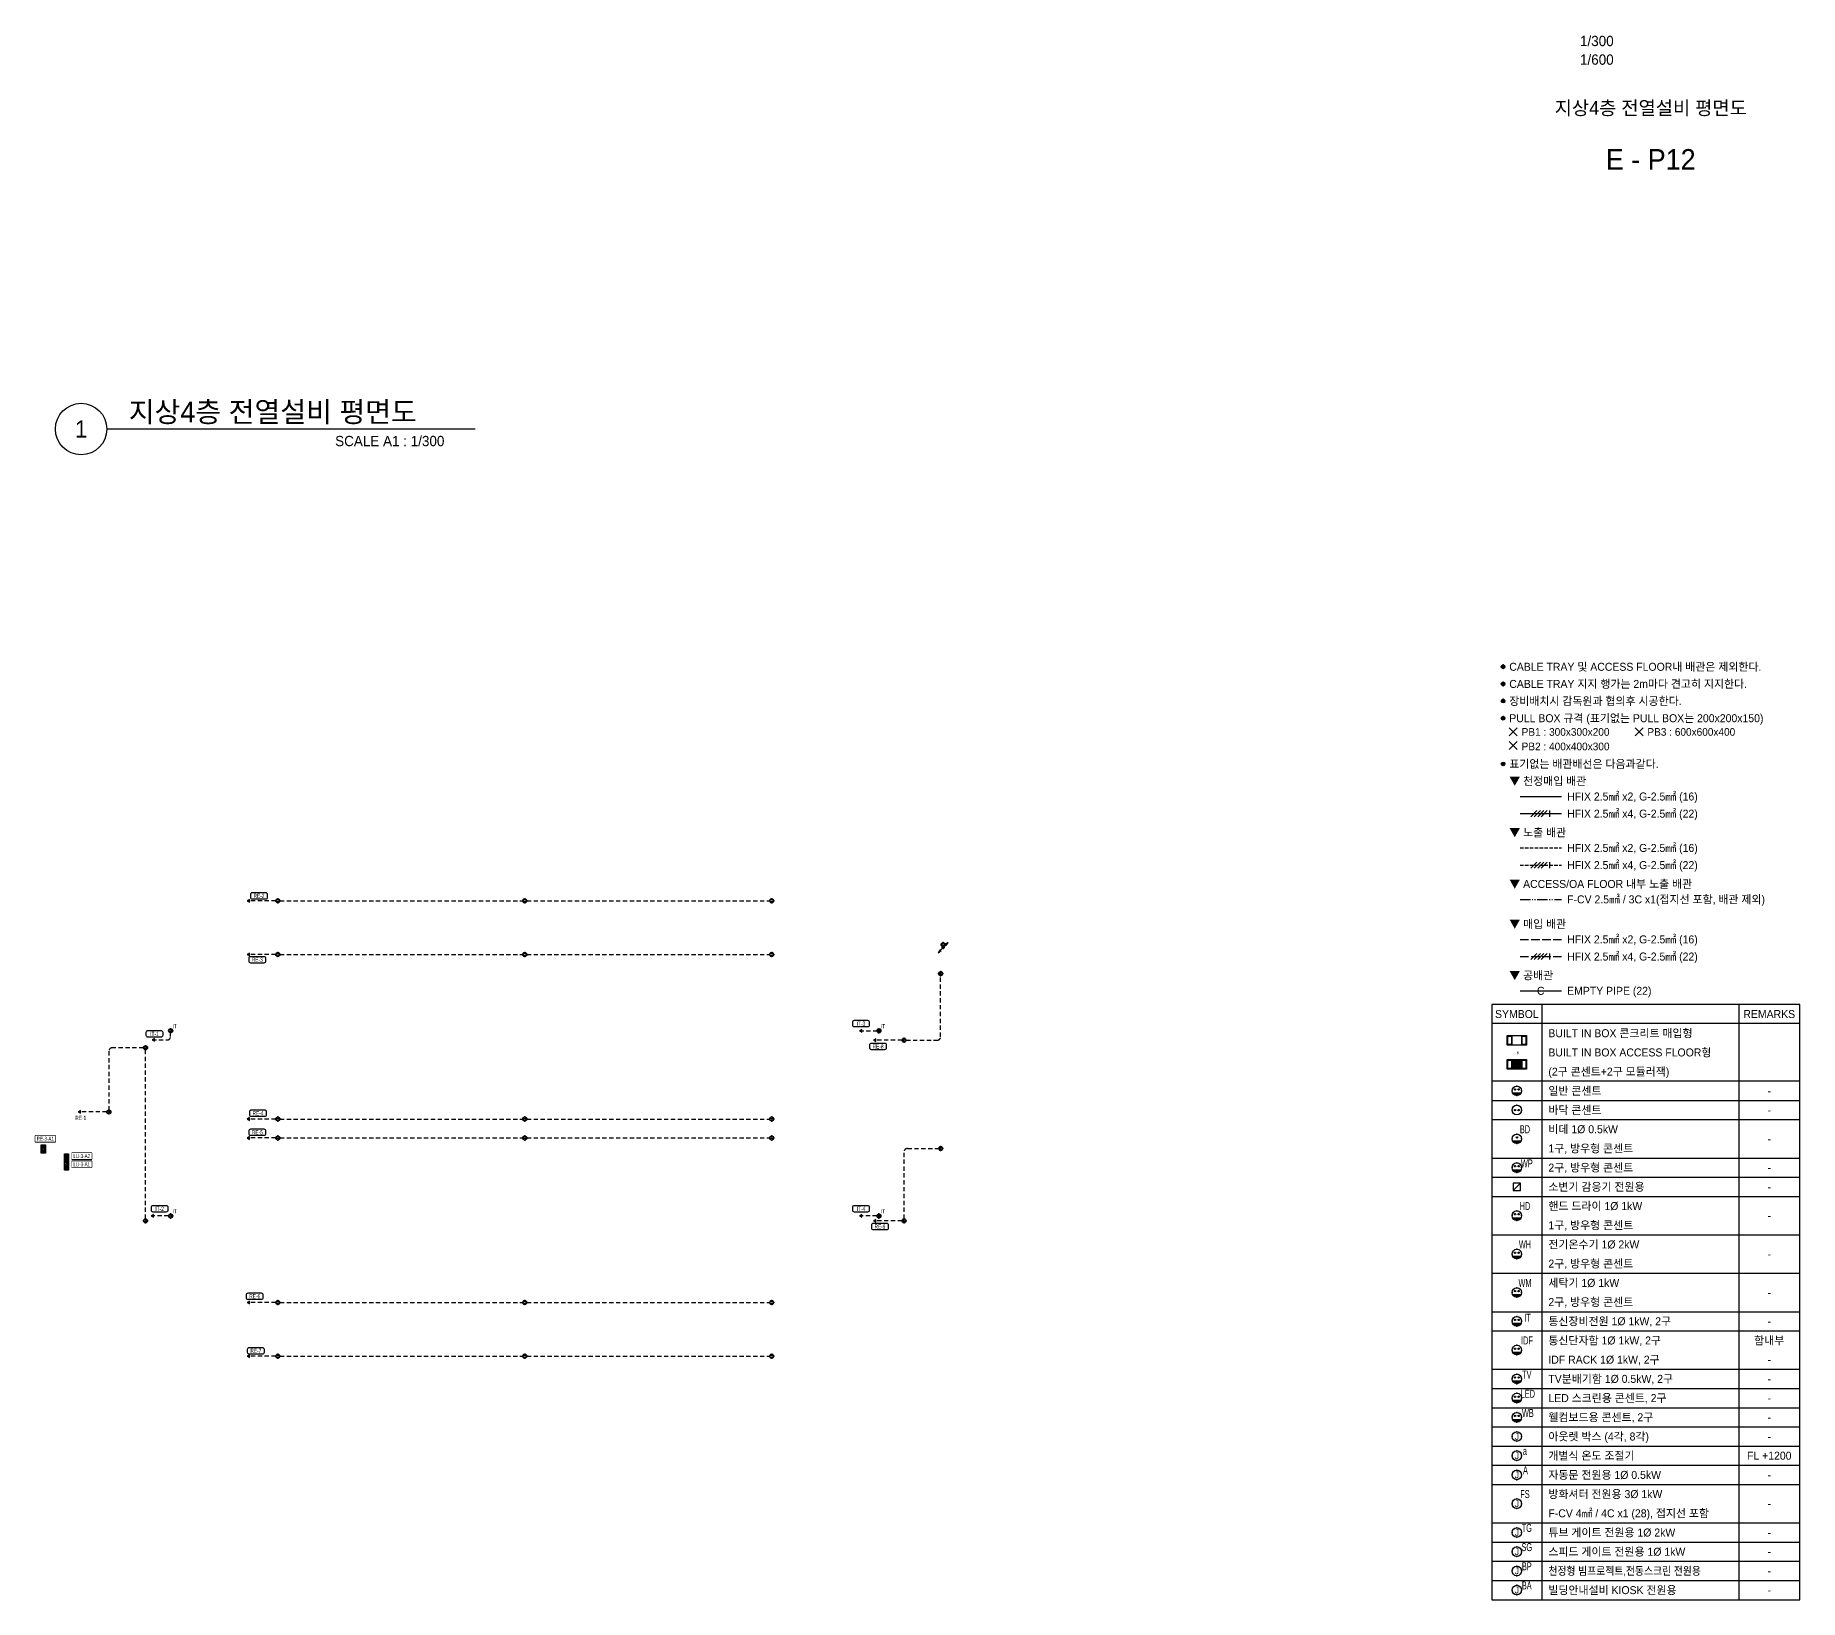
# Model space of a CAD drawing. Header units: millimetres. Extents: x 35956 to 501590, y -530175 to 1059940.
# Drawn here: x 91935 to 246280, y 265080 to 401948 of the extents above; entities that cross this region are included whole.
import ezdxf
from ezdxf.enums import TextEntityAlignment as Align

# ---------------------------------------------------------------- set-up
doc = ezdxf.new("R2010")
doc.units = ezdxf.units.MM
doc.header["$LTSCALE"] = 150
doc.set_wipeout_variables(frame=1)
for name, pattern in [('D1', [3, 1, -1, 1]), ('D2', [6.5, 2.5, -1.5, 2.5]), ('E6', [10, 6, -1, 0.5, -1, 0.5, -1]), ('LH2', [2.85, 2, -0.85]), ('LH4', [6.45, 5, -1.45])]:
    doc.linetypes.add(name, pattern=pattern)
for name, color, linetype in [('------01 Distribution Panel', 3, 'Continuous'), ('------01 Distribution Panel_UPS_Emgency', 232, 'Continuous'), ('------06 Receptacle', 6, 'Continuous'), ('------Number of Strands (가닥수)', 1, 'Continuous'), ('-----20 General Symbol', 3, 'Continuous'), ('-----21 Embeded Wire in Ceiling or Wall', 4, 'Continuous'), ('-----22 Concealed Wire in Floor', 4, 'E6'), ('-----22 Embeded in Floor', 4, 'D2'), ('-----23 Concealed or Exposed Wire', 4, 'D1'), ('-----29 Cable Schedule', 1, 'Continuous'), ('-----30 Text', 2, 'Continuous'), ('-----41 Drawing Title', 2, 'Continuous'), ('-----42 Drawing Number', 2, 'Continuous'), ('-----43 Drawing Scale', 3, 'Continuous'), ('4', 4, 'Continuous')]:
    doc.layers.add(name, color=color, linetype=linetype)
doc.styles.add('ELEC', font='')
doc.styles.get('ELEC').set_extended_font_data('Dotum')

# ---------------------------------------------------------------- blocks, each defined once
blk = doc.blocks.new('B02')
h = blk.add_hatch(color=256)
h.paths.add_polyline_path([(-136, 86, 0.632456), (136, 86)])
h.paths.add_polyline_path([(-75, 193, 1), (-32, 193, 1)])
h.paths.add_polyline_path([(32, 193, 1), (75, 193, 1)])
blk.add_line((-136, 86), (136, 86))
at = {"linetype": 'Continuous'}
blk.add_circle((0, 150), 150, dxfattribs=at)
for centre in [(-54, 193), (54, 193)]:
    blk.add_circle(centre, 21.4)
for p in [(-150, 150), (0, 300), (0, 0), (150, 150)]:
    blk.add_point(p)
blk = doc.blocks.new('O07')
blk.add_lwpolyline([(-173, -100), (0, 0), (-173, 100)], close=True)
blk = doc.blocks.new('A02')
h = blk.add_hatch()
h.set_pattern_fill('ANSI31', color=256, scale=25, style=0)
h.set_pattern_definition([(45, (-2000, -19200), (-56.1266, 56.1266), [])])
h.paths.add_polyline_path([(-300, 300), (-300, 0), (300, 0), (300, 300)])
blk.add_lwpolyline([(300, 0), (-300, 0), (-300, 300), (300, 300)], close=True)
blk = doc.blocks.new('O04')
blk.add_circle((0, 0), 150)
for p in [(-150, 0), (0, 150), (150, 0), (0, -150)]:
    blk.add_point(p)
at = {"style": 'ELEC'}
blk.add_text('J', height=214, dxfattribs=at).set_placement((0, 0), align=Align.MIDDLE)
blk = doc.blocks.new('B08')
at = {"linetype": 'Continuous'}
for points in [[(300, -150), (-300, -150), (-300, 150), (300, 150)], [(-150, 150), (150, 150), (150, -150), (-150, -150)]]:
    blk.add_lwpolyline(points, close=True, dxfattribs=at)
at = {"color": 1, "linetype": 'Continuous'}
for points in [[(-280, 130), (-170, 130), (-170, -130), (-280, -130)], [(170, 130), (280, 130), (280, -130), (170, -130)]]:
    blk.add_lwpolyline(points, close=True, dxfattribs=at)
blk = doc.blocks.new('B11')
h = blk.add_hatch(color=256)
h.dxf.hatch_style = 1
h.paths.add_polyline_path([(150, 150), (-150, 150), (-150, -150), (150, -150)])
at = {"linetype": 'Continuous'}
for points in [[(300, -150), (-300, -150), (-300, 150), (300, 150)], [(-150, 150), (150, 150), (150, -150), (-150, -150)]]:
    blk.add_lwpolyline(points, close=True, dxfattribs=at)
at = {"color": 1, "linetype": 'Continuous'}
for points in [[(-280, 130), (-170, 130), (-170, -130), (-280, -130)], [(170, 130), (280, 130), (280, -130), (170, -130)]]:
    blk.add_lwpolyline(points, close=True, dxfattribs=at)
blk = doc.blocks.new('B01')
h = blk.add_hatch(color=256)
h.paths.add_polyline_path([(21, 193, 1), (-21, 193, 1)])
h.paths.add_polyline_path([(-136, 86, 0.632456), (136, 86)])
blk.add_line((-136, 86), (136, 86))
at = {"linetype": 'Continuous'}
blk.add_circle((0, 150), 150, dxfattribs=at)
blk.add_circle((0, 193), 21.4)
for p in [(-150, 150), (0, 300), (0, 0), (150, 150)]:
    blk.add_point(p)
blk = doc.blocks.new('B17')
blk.add_line((112.5, 0), (-112.5, -225))
blk.add_lwpolyline([(112.5, 0), (-112.5, 0), (-112.5, -225), (112.5, -225)], close=True)
blk = doc.blocks.new('A$Ce357b17b')
at = {"layer": '-----30 Text'}
h = blk.add_hatch(color=256, dxfattribs=at)
edge = h.paths.add_edge_path()
edge.add_arc((-31961, -9700), 160, 0, 360)
h = blk.add_hatch(color=256, dxfattribs=at)
edge = h.paths.add_edge_path()
edge.add_arc((-31961, -11200), 160, 0, 360)
h = blk.add_hatch(color=256, dxfattribs=at)
edge = h.paths.add_edge_path()
edge.add_arc((-31961, -12700), 160, 0, 360)
h = blk.add_hatch(color=256, dxfattribs=at)
edge = h.paths.add_edge_path()
edge.add_arc((-31961, -18200), 160, 0, 360)
at = {"layer": '------Number of Strands (가닥수)'}
for p, q in [((-29536, -22814), (-29008, -22286)), ((-29237, -22814), (-28709, -22286)), ((-28939, -22814), (-28411, -22286)), ((-28640, -22814), (-28112, -22286)), ((-27878, -22814), (-27878, -22286)), ((-29536, -27314), (-29008, -26786)), ((-29237, -27314), (-28709, -26786)), ((-28939, -27314), (-28411, -26786)), ((-28640, -27314), (-28112, -26786)), ((-27878, -27314), (-27878, -26786)), ((-29536, -35314), (-29008, -34786)), ((-29237, -35314), (-28709, -34786)), ((-28939, -35314), (-28411, -34786)), ((-28640, -35314), (-28112, -34786)), ((-27878, -35314), (-27878, -34786))]:
    blk.add_line(p, q, dxfattribs=at)
at = {"layer": '-----21 Embeded Wire in Ceiling or Wall'}
blk.add_line((-30484, -38050), (-26865, -38050), dxfattribs=at)
at = {"layer": '-----22 Concealed Wire in Floor'}
blk.add_line((-30484, -30050), (-26865, -30050), dxfattribs=at)
at = {"layer": '-----30 Text'}
for centre in [(-31961, -9700), (-31961, -11200), (-31961, -12700), (-31961, -18200)]:
    blk.add_circle(centre, 160, dxfattribs=at)
for p in [(-32121, -9700), (-31961, -9540), (-31961, -9860), (-31801, -9700), (-32121, -11200), (-31961, -11040), (-31961, -11360), (-31801, -11200), (-31961, -12540), (-31961, -14040)]:
    blk.add_point(p, dxfattribs=at)
at = {"layer": '4'}
for p, q in [((-30484, -21050), (-26865, -21050)), ((-30484, -22550), (-26865, -22550))]:
    blk.add_line(p, q, dxfattribs=at)
at = {"layer": '4', "linetype": 'LH2'}
for p, q in [((-30484, -25550), (-26865, -25550)), ((-30484, -27050), (-26865, -27050))]:
    blk.add_line(p, q, dxfattribs=at)
at = {"layer": '4', "linetype": 'LH4'}
for p, q in [((-30484, -33550), (-26865, -33550)), ((-30484, -35050), (-26865, -35050))]:
    blk.add_line(p, q, dxfattribs=at)
at = {"layer": '-----23 Concealed or Exposed Wire', "style": 'ELEC'}
blk.add_text('C', height=700, dxfattribs=at).set_placement((-28675, -38050), align=Align.MIDDLE_CENTER)
at = {"layer": '-----30 Text', "style": 'ELEC'}
for s, p in [('CABLE TRAY 및 ACCESS FLOOR내 배관은 제외한다.', (-31425, -9700)), ('CABLE TRAY 지지 행가는 2m마다 견고히 지지한다.', (-31425, -11200)), ('장비배치시 감독원과 협의후 시공한다.', (-31425, -12700)), ('표기없는 배관배선은 다음과같다.', (-31425, -18200)), ('▼ 천정매입 배관', (-31425, -19700)), ('HFIX 2.5㎟ x2, G-2.5㎟ (16)', (-26365, -21050)), ('HFIX 2.5㎟ x4, G-2.5㎟ (22)', (-26365, -22550)), ('▼ 노출 배관', (-31425, -24200)), ('HFIX 2.5㎟ x2, G-2.5㎟ (16)', (-26365, -25550)), ('HFIX 2.5㎟ x4, G-2.5㎟ (22)', (-26365, -27050)), ('▼ ACCESS/OA FLOOR 내부 노출 배관', (-31425, -28700)), ('F-CV 2.5㎟ / 3C x1(접지선 포함, 배관 제외) ', (-26365, -30050)), ('▼ 매입 배관', (-31425, -32200)), ('HFIX 2.5㎟ x2, G-2.5㎟ (16)', (-26365, -33550)), ('HFIX 2.5㎟ x4, G-2.5㎟ (22)', (-26365, -35050)), ('▼ 공배관', (-31425, -36700))]:
    blk.add_text(s, height=700, dxfattribs=at).set_placement(p, align=Align.MIDDLE_LEFT)
for points in [[(-20425, -15050), (-20425, -15750), (-19726, -15750), (-19726, -15050)], [(-31425, -16250), (-31425, -16950), (-30726, -16950), (-30726, -16250)]]:
    blk.add_wipeout(points).dxf.layer = '-----20 General Symbol'
at = {"color": 3}
blk.add_wipeout([(-6020, -91320), (-6020, -39240), (-32961, -39240), (-32961, -91320)], dxfattribs=at).dxf.layer = '-----29 Cable Schedule'
at = {"layer": '------06 Receptacle'}
h = blk.add_hatch(color=256, dxfattribs=at)
edge = h.paths.add_edge_path()
edge.add_arc((-30913, -48480), 60, 0, 360)
h = blk.add_hatch(color=256, dxfattribs=at)
edge = h.paths.add_edge_path()
edge.add_arc((-30613, -48480), 60, 0, 360)
for centre, radius in [((-30763, -48480), 420), ((-30913, -48480), 60), ((-30613, -48480), 60)]:
    blk.add_circle(centre, radius, dxfattribs=at)
for p in [(-31183, -48480), (-30343, -48480)]:
    blk.add_point(p, dxfattribs=at)
at = {"layer": '-----20 General Symbol'}
for p, q in [((-19726, -15750), (-20425, -15050)), ((-19726, -15050), (-20425, -15750))]:
    blk.add_line(p, q, dxfattribs=at)
at = {"layer": '-----29 Cable Schedule'}
for p, q in [((-28565, -39240), (-28565, -40920)), ((-11349, -39240), (-11349, -40920)), ((-28565, -40920), (-28565, -91320)), ((-11349, -40920), (-11349, -91320)), ((-6020, -45960), (-32961, -45960)), ((-32961, -47640), (-6020, -47640)), ((-32961, -49320), (-6020, -49320)), ((-32961, -52680), (-6020, -52680)), ((-32961, -54360), (-6020, -54360)), ((-32961, -56040), (-6020, -56040)), ((-32961, -59400), (-6020, -59400)), ((-32961, -62760), (-6020, -62760)), ((-32961, -66120), (-6020, -66120)), ((-32961, -67800), (-6020, -67800)), ((-32961, -71160), (-6020, -71160)), ((-32961, -72840), (-6020, -72840)), ((-32961, -74520), (-6020, -74520)), ((-32961, -76200), (-6020, -76200)), ((-32961, -77880), (-6020, -77880)), ((-32961, -79560), (-6020, -79560)), ((-32961, -81240), (-6020, -81240)), ((-32961, -84600), (-6020, -84600)), ((-32961, -86280), (-6020, -86280)), ((-32961, -87960), (-6020, -87960)), ((-32961, -89640), (-6020, -89640)), ((-32961, -91320), (-6020, -91320))]:
    blk.add_line(p, q, dxfattribs=at)
at = {"layer": '-----29 Cable Schedule', "color": 3}
blk.add_line((-6020, -40920), (-32961, -40920), dxfattribs=at)
blk.add_lwpolyline([(-6020, -91320), (-6020, -39240), (-32961, -39240), (-32961, -91320)], close=True, dxfattribs=at)
blk.add_point((-30763, -48060))
at = {"layer": '------06 Receptacle', "xscale": 2.8, "yscale": 2.8, "zscale": 2.8}
for name, p in [('B08', (-30763, -42390)), ('B11', (-30763, -44490)), ('B01', (-30763, -51420)), ('B17', (-30763, -54885)), ('B02', (-30763, -69900))]:
    blk.add_blockref(name, p, dxfattribs=at)
at = {"layer": '------06 Receptacle', "color": 0, "xscale": 2.8, "yscale": 2.8, "zscale": 2.8}
for p in [(-30763, -47220), (-30763, -53940), (-30763, -58140), (-30763, -61500), (-30763, -64860), (-30763, -67380), (-30763, -72420), (-30763, -74100), (-30763, -75780)]:
    blk.add_blockref('B02', p, dxfattribs=at)
at = {"layer": '-----20 General Symbol', "xscale": 2.8, "yscale": 2.8, "zscale": 2.8}
for p in [(-30763, -77040), (-30763, -78720), (-30763, -80400), (-30763, -82920), (-30763, -85440), (-30763, -87120), (-30763, -88800), (-30763, -90480)]:
    blk.add_blockref('O04', p, dxfattribs=at)
at = {"layer": '------06 Receptacle', "style": 'ELEC', "width": 0.6}
for s, p in [('BD', (-30053, -50158)), ('WP', (-29891, -53142)), ('HD', (-30053, -56878)), ('WH', (-30053, -60238)), ('WM', (-30053, -63598)), ('IT', (-29828, -66655)), ('IDF', (-29874, -68638)), ('TV', (-29891, -71622)), ('LED', (-29800, -73302)), ('WB', (-29800, -74982))]:
    blk.add_text(s, height=700, dxfattribs=at).set_placement(p, align=Align.MIDDLE)
at = {"layer": '-----20 General Symbol', "style": 'ELEC', "width": 0.7}
blk.add_text('a', height=700, dxfattribs=at).set_placement((-30238, -78308), align=Align.MIDDLE_LEFT)
for s, p in [('A', (-30011, -79989)), ('FS', (-30053, -82078)), ('TG', (-29895, -85036)), ('SG', (-29895, -86716)), ('BP', (-29895, -88396)), ('BA', (-29895, -90076))]:
    blk.add_text(s, height=700, dxfattribs=at).set_placement(p, align=Align.MIDDLE)
at = {"layer": '-----29 Cable Schedule', "color": 2, "style": 'ELEC'}
for s, p in [('SYMBOL', (-30763, -40080)), ('REMARKS', (-8684, -40080))]:
    blk.add_text(s, height=700, dxfattribs=at).set_placement(p, align=Align.MIDDLE)
at = {"layer": '-----30 Text', "style": 'ELEC'}
for s, height, p in [('PB3 : 600x600x400', 672.93, (-19344, -15400)), ('EMPTY PIPE (22)', 700, (-26365, -38050)), ('BUILT IN BOX 콘크리트 매입형', 700, (-28005, -41760)), ('BUILT IN BOX ACCESS FLOOR형', 700, (-28005, -43440)), (',', 700, (-30805, -43128)), ('(2구 콘센트+2구 모듈러잭)', 700, (-28005, -45120)), ('일반 콘센트', 700, (-28005, -46800)), ('바닥 콘센트', 700, (-28005, -48480)), ('비데 1%%216 0.5kW', 700, (-28005, -50160)), ('1구, 방우형 콘센트', 700, (-28005, -51840)), ('2구, 방우형 콘센트', 700, (-28005, -53520)), ('소변기 감응기 전원용', 700, (-28005, -55200)), ('핸드 드라이 1Ø 1kW', 700, (-28005, -56880)), ('1구, 방우형 콘센트', 700, (-28005, -58560)), ('전기온수기 1%%216 2kW', 700, (-28005, -60240)), ('2구, 방우형 콘센트', 700, (-28005, -61920)), ('세탁기 1Ø 1kW', 700, (-28005, -63600)), ('2구, 방우형 콘센트', 700, (-28005, -65280)), ('통신장비전원 1%%216 1kW, 2구', 700, (-28005, -66960)), ('통신단자함 1%%216 1kW, 2구', 700, (-28005, -68640)), ('IDF RACK 1%%216 1kW, 2구', 700, (-28005, -70320)), ('TV분배기함 1%%216 0.5kW, 2구', 700, (-28005, -72000)), ('LED 스크린용 콘센트, 2구', 700, (-28005, -73680)), ('웰컴보드용 콘센트, 2구', 700, (-28005, -75360)), ('아웃렛 박스 (4각, 8각)', 700, (-28005, -77040)), ('개별식 온도 조절기', 700, (-28005, -78720)), ('자동문 전원용 1%%216 0.5kW', 700, (-28005, -80400)), ('방화셔터 전원용 3%%216 1kW', 700, (-28005, -82080)), ('F-CV 4㎟ / 4C x1 (28), 접지선 포함', 700, (-28005, -83760)), ('튜브 게이트 전원용 1Ø 2kW', 700, (-28005, -85440)), ('스피드 게이트 전원용 1Ø 1kW', 700, (-28005, -87120)), ('빌딩안내설비 KIOSK 전원용', 700, (-28005, -90480))]:
    blk.add_text(s, height=height, dxfattribs=at).set_placement(p, align=Align.MIDDLE_LEFT)
for s, p in [('-', (-8684, -46800)), ('-', (-8684, -48480)), ('-', (-8684, -51000)), ('-', (-8684, -53520)), ('-', (-8684, -55200)), ('-', (-8684, -57720)), ('-', (-8684, -61080)), ('-', (-8684, -64440)), ('-', (-8684, -66960)), ('함내부', (-8684, -68640)), ('-', (-8684, -70320)), ('-', (-8684, -72000)), ('-', (-8684, -73680)), ('-', (-8684, -75360)), ('-', (-8684, -77040)), ('FL +1200', (-8684, -78720)), ('-', (-8684, -80400)), ('-', (-8684, -82920)), ('-', (-8684, -85440)), ('-', (-8684, -87120)), ('-', (-8684, -88800)), ('-', (-8684, -90480))]:
    blk.add_text(s, height=700, dxfattribs=at).set_placement(p, align=Align.MIDDLE_CENTER)
at = {"layer": '-----30 Text', "style": 'ELEC', "width": 0.9}
blk.add_text('천정형 빔프로젝트,전동스크린 전원용', height=700, dxfattribs=at).set_placement((-28005, -88800), align=Align.MIDDLE_LEFT)
blk.add_wipeout([(-31425, -15050), (-31425, -15750), (-30726, -15750), (-30726, -15050)]).dxf.layer = '-----20 General Symbol'
at = {"layer": '-----30 Text'}
h = blk.add_hatch(color=256, dxfattribs=at)
edge = h.paths.add_edge_path()
edge.add_arc((-31961, -14200), 160, 0, 360)
at = {"layer": '-----20 General Symbol'}
for p, q in [((-30726, -15750), (-31425, -15050)), ((-30726, -15050), (-31425, -15750)), ((-30726, -16950), (-31425, -16250)), ((-30726, -16250), (-31425, -16950))]:
    blk.add_line(p, q, dxfattribs=at)
at = {"layer": '-----30 Text'}
blk.add_circle((-31961, -14200), 160, dxfattribs=at)
at = {"layer": '-----30 Text', "style": 'ELEC'}
for s, height, p in [('PULL BOX 규격 (표기없는 PULL BOX는 200x200x150)', 700, (-31425, -14200)), ('PB1 : 300x300x200', 672.93, (-30344, -15400)), ('PB2 : 400x400x300', 672.93, (-30344, -16671))]:
    blk.add_text(s, height=height, dxfattribs=at).set_placement(p, align=Align.MIDDLE_LEFT)
blk = doc.blocks.new('O01')
blk.add_hatch(color=256).paths.add_polyline_path([(-149, -218), (-218, -149), (-368, -368)])
blk.add_line((-46, -46), (-184, -184))
blk.add_lwpolyline([(-368, -368), (-149, -218), (-218, -149), (-368, -368)])
blk.add_circle((0, 0), 65)
for p in [(-65, 0), (-65, 0), (0, 65), (0, 65), (65, 0), (65, 0), (0, -65), (0, -65)]:
    blk.add_point(p)

msp = doc.modelspace()

# ---------------------------------------------------------------- linework, layer by layer
at = {"layer": '------01 Distribution Panel', "color": 1}
msp.add_lwpolyline([(91935, 305147), (93690, 305147), (93690, 305672), (91935, 305672)], close=True, dxfattribs=at)
at = {"layer": '------01 Distribution Panel', "color": 1, "elevation": 0}
msp.add_lwpolyline([(95121, 302910), (96876, 302910), (96876, 303435), (95121, 303435)], close=True, dxfattribs=at)
at = {"layer": '-----22 Embeded in Floor'}
for p, q in [((103774, 314678), (103774, 314678)), ((103774, 314355), (103774, 314678)), ((164030, 314852), (165554, 314852)), ((165554, 314852), (165554, 314852))]:
    msp.add_line(p, q, dxfattribs=at)
for points in [[(112974, 326225), (110474, 326225)], [(113334, 326225), (134574, 326225)], [(134934, 326225), (156174, 326225)], [(112974, 321525), (110474, 321525)], [(113334, 321525), (134574, 321525)], [(134934, 321525), (156174, 321525)], [(167754, 314035), (165254, 314035)], [(98194, 307755), (95694, 307755)], [(103594, 298655), (102070, 298655)], [(165553, 298656), (164029, 298656)], [(167754, 298229), (165254, 298229)], [(112974, 291085), (110474, 291085)], [(113334, 291085), (134574, 291085)], [(134934, 291085), (156174, 291085)], [(112974, 286385), (110474, 286385)], [(113334, 286385), (134574, 286385)], [(134934, 286385), (156174, 286385)]]:
    msp.add_lwpolyline(points, dxfattribs=at)
for points in [[(168114, 314035), (170832, 314035, 0.4142136), (171132, 314335), (171132, 319674)], [(101394, 313368), (98673, 313368, 0.4142136), (98373, 313068), (98374, 307935)], [(167934, 298409), (167934, 304255, -0.4142136), (168234, 304555), (168234, 304555), (170954, 304555)]]:
    msp.add_lwpolyline(points, format="xyb", dxfattribs=at)
at = {"layer": '-----22 Embeded in Floor', "elevation": 0}
for points in [[(112974, 307135), (110474, 307135)], [(113334, 307135), (134574, 307135)], [(134934, 307135), (156174, 307135)], [(112974, 305475), (110474, 305475)], [(113334, 305475), (134574, 305475)], [(134934, 305475), (156174, 305475)]]:
    msp.add_lwpolyline(points, dxfattribs=at)
at = {"layer": '-----22 Embeded in Floor'}
msp.add_arc((103474, 314355), 300, 270, 0, dxfattribs=at)
at = {"layer": '-----41 Drawing Title', "color": 7}
msp.add_line((130407, 367500), (98193, 367500), dxfattribs=at)
msp.add_circle((95943, 367500), 2250, dxfattribs=at)

# ---------------------------------------------------------------- block references
at = {"layer": '------01 Distribution Panel', "xscale": 1.2, "yscale": 1.2, "zscale": 1.2, "rotation": 270}
msp.add_blockref('A02', (92454, 304515), dxfattribs=at)
at = {"layer": '------01 Distribution Panel_UPS_Emgency', "xscale": 1.2, "yscale": 1.2, "zscale": 1.2, "rotation": 270}
msp.add_blockref('A02', (94494, 303015), dxfattribs=at)
at = {"layer": '------06 Receptacle', "xscale": 1.2, "yscale": 1.2, "zscale": 1.2}
for p, rotation in [((113154, 326405), 179.9999990554299), ((134754, 326405), 179.9999990554299), ((156354, 326405), 179.9999990554299), ((113154, 321705), 179.9999990554299), ((134754, 321705), 179.9999990554299), ((156354, 321705), 179.9999990554299), ((171354, 322205), 359.646272586137), ((170954, 319855), 269.646272586137), ((103954, 314858), 89.99999905542973), ((103954, 314858), 89.99999905542973), ((165554, 314854), 269.9999990554298), ((101754, 313368), 89.99999905542991), ((167754, 314035), 270.0000009445701), ((98554, 307755), 89.64627258613703), ((113154, 306955), 359.9999990554299), ((134754, 306955), 359.9999990554299), ((156354, 306955), 359.9999990554299), ((113154, 305655), 179.9999990554299), ((134754, 305655), 179.9999990554299), ((156354, 305655), 179.9999990554299), ((170954, 304555), 269.646272586137), ((103954, 298655), 89.99999905542973), ((165554, 298655), 269.9999990554298), ((167754, 298229), 270.0000009445701), ((113154, 290905), 359.9999990554299), ((134754, 290905), 359.9999990554299), ((156354, 290905), 359.9999990554299), ((113154, 286205), 359.9999990554299), ((134754, 286205), 359.9999990554299), ((156354, 286205), 359.9999990554299)]:
    msp.add_blockref('B02', p, dxfattribs=dict(at, rotation=rotation))
at = {"layer": '-----20 General Symbol', "xscale": 1.2, "yscale": 1.2, "zscale": 1.2}
msp.add_blockref('O01', (171354, 322127), dxfattribs=at)
at = {"layer": '-----20 General Symbol', "xscale": 1.2, "yscale": 1.2, "zscale": 1.2, "rotation": 180}
msp.add_blockref('O01', (171354, 322127), dxfattribs=at)
at = {"layer": '-----22 Embeded in Floor', "xscale": 1.2, "yscale": 1.2, "zscale": 1.2, "rotation": 180}
for p in [(110474, 326225), (110474, 321525), (164030, 314852), (165254, 314035), (95694, 307755), (110474, 307135), (110474, 305475), (102070, 298655), (164029, 298656), (110474, 291085), (110474, 286385)]:
    msp.add_blockref('O07', p, dxfattribs=at)
at = {"layer": '-----29 Cable Schedule'}
msp.add_blockref('A$Ce357b17b', (252300, 356400), dxfattribs=at)

# ---------------------------------------------------------------- texts
at = {"layer": '------06 Receptacle', "style": 'ELEC', "width": 0.7}
for p in [(104129, 315260, 0), (104129, 315260, 0), (166089, 315256, 0), (166089, 315256, 0), (166089, 299057, 0)]:
    msp.add_text('IT', height=375, dxfattribs=at).set_placement(p, align=Align.MIDDLE)
at = {"layer": '-----41 Drawing Title', "style": 'ELEC'}
msp.add_text('지상4층 전열설비 평면도', height=1200, dxfattribs=at).set_placement((233250, 395590), align=Align.MIDDLE_CENTER)
at = {"layer": '-----41 Drawing Title', "color": 2, "style": 'ELEC'}
msp.add_text('지상4층 전열설비 평면도', height=1800, dxfattribs=at).set_placement((100110, 368100))
at = {"layer": '-----41 Drawing Title', "color": 7, "style": 'ELEC'}
msp.add_text('1', height=1500, dxfattribs=at).set_placement((95943, 367500), align=Align.MIDDLE)
at = {"layer": '-----41 Drawing Title', "style": 'ELEC'}
msp.add_text('SCALE A1 : 1/300', height=900, dxfattribs=at).set_placement((127723, 366000), align=Align.RIGHT)
at = {"layer": '-----42 Drawing Number', "style": 'ELEC'}
msp.add_text('E - P12', height=1800, dxfattribs=at).set_placement((233250, 391090), align=Align.MIDDLE_CENTER)
at = {"layer": '-----43 Drawing Scale', "style": 'ELEC'}
for s, p in [('1/300', (227060, 401000)), ('1/600', (227060, 399370))]:
    msp.add_text(s, height=900, dxfattribs=at).set_placement(p)

# ---------------------------------------------------------------- next in the draw order: wipeouts: each hides what was drawn before it
at = {"color": 1}
msp.add_wipeout([(91935, 305147), (93690, 305147), (93690, 305672), (91935, 305672)], dxfattribs=at).dxf.layer = '------01 Distribution Panel'
at = {"color": 1, "linetype": 'Continuous'}
for points in [[(110757, 326548), (110759, 326525), (110765, 326502), (110774, 326480), (110786, 326460), (110801, 326442), (110819, 326427), (110839, 326415), (110861, 326406), (110884, 326400), (110907, 326398), (112107, 326398), (112131, 326400), (112154, 326406), (112175, 326415), (112195, 326427), (112213, 326442), (112229, 326460), (112241, 326480), (112250, 326502), (112255, 326525), (112257, 326548), (112257, 326773), (112255, 326797), (112250, 326820), (112241, 326842), (112229, 326862), (112213, 326880), (112195, 326895), (112175, 326907), (112154, 326916), (112131, 326922), (112107, 326923), (110907, 326923), (110884, 326922), (110861, 326916), (110839, 326907), (110819, 326895), (110801, 326880), (110786, 326862), (110774, 326842), (110765, 326820), (110759, 326797), (110757, 326773)], [(110606, 320963), (110608, 320940), (110613, 320917), (110622, 320895), (110634, 320875), (110650, 320857), (110668, 320842), (110688, 320830), (110709, 320821), (110732, 320815), (110756, 320813), (111956, 320813), (111979, 320815), (112002, 320821), (112024, 320830), (112044, 320842), (112062, 320857), (112077, 320875), (112089, 320895), (112098, 320917), (112104, 320940), (112106, 320963), (112106, 321188), (112104, 321212), (112098, 321235), (112089, 321257), (112077, 321277), (112062, 321294), (112044, 321310), (112024, 321322), (112002, 321331), (111979, 321337), (111956, 321338), (110756, 321338), (110732, 321337), (110709, 321331), (110688, 321322), (110668, 321310), (110650, 321294), (110634, 321277), (110622, 321257), (110613, 321235), (110608, 321212), (110606, 321188)], [(163409, 315367), (163411, 315343), (163416, 315320), (163425, 315299), (163438, 315279), (163453, 315261), (163471, 315245), (163491, 315233), (163513, 315224), (163536, 315219), (163559, 315217), (164759, 315217), (164783, 315219), (164805, 315224), (164827, 315233), (164847, 315245), (164865, 315261), (164880, 315279), (164893, 315299), (164902, 315320), (164907, 315343), (164909, 315367), (164909, 315592), (164907, 315615), (164902, 315638), (164893, 315660), (164880, 315680), (164865, 315698), (164847, 315713), (164827, 315725), (164805, 315734), (164783, 315740), (164759, 315742), (163559, 315742), (163536, 315740), (163513, 315734), (163491, 315725), (163471, 315713), (163453, 315698), (163438, 315680), (163425, 315660), (163416, 315638), (163411, 315615), (163409, 315592)], [(164910, 313371), (164911, 313348), (164917, 313325), (164926, 313303), (164938, 313283), (164953, 313265), (164971, 313250), (164991, 313238), (165013, 313229), (165036, 313223), (165060, 313221), (166260, 313221), (166283, 313223), (166306, 313229), (166328, 313238), (166348, 313250), (166366, 313265), (166381, 313283), (166393, 313303), (166402, 313325), (166408, 313348), (166410, 313371), (166410, 313596), (166408, 313620), (166402, 313643), (166393, 313664), (166381, 313685), (166366, 313702), (166348, 313718), (166328, 313730), (166306, 313739), (166283, 313744), (166260, 313746), (165060, 313746), (165036, 313744), (165013, 313739), (164991, 313730), (164971, 313718), (164953, 313702), (164938, 313685), (164926, 313664), (164917, 313643), (164911, 313620), (164910, 313596)], [(95166, 307115), (95168, 307092), (95173, 307069), (95182, 307047), (95195, 307027), (95210, 307009), (95228, 306994), (95248, 306982), (95270, 306973), (95293, 306967), (95316, 306965), (96516, 306965), (96540, 306967), (96562, 306973), (96584, 306982), (96604, 306994), (96622, 307009), (96637, 307027), (96650, 307047), (96659, 307069), (96664, 307092), (96666, 307115), (96666, 307340), (96664, 307364), (96659, 307387), (96650, 307408), (96637, 307428), (96622, 307446), (96604, 307462), (96584, 307474), (96562, 307483), (96540, 307488), (96516, 307490), (95316, 307490), (95293, 307488), (95270, 307483), (95248, 307474), (95228, 307462), (95210, 307446), (95195, 307428), (95182, 307408), (95173, 307387), (95168, 307364), (95166, 307340)], [(110663, 307534), (110664, 307510), (110670, 307487), (110679, 307466), (110691, 307445), (110706, 307428), (110724, 307412), (110744, 307400), (110766, 307391), (110789, 307386), (110813, 307384), (112013, 307384), (112036, 307386), (112059, 307391), (112081, 307400), (112101, 307412), (112119, 307428), (112134, 307445), (112146, 307466), (112155, 307487), (112161, 307510), (112163, 307534), (112163, 307759), (112161, 307782), (112155, 307805), (112146, 307827), (112134, 307847), (112119, 307865), (112101, 307880), (112081, 307892), (112059, 307901), (112036, 307907), (112013, 307909), (110813, 307909), (110789, 307907), (110766, 307901), (110744, 307892), (110724, 307880), (110706, 307865), (110691, 307847), (110679, 307827), (110670, 307805), (110664, 307782), (110663, 307759)], [(110613, 305859), (110615, 305835), (110620, 305812), (110629, 305791), (110642, 305770), (110657, 305753), (110675, 305737), (110695, 305725), (110717, 305716), (110740, 305711), (110763, 305709), (111963, 305709), (111986, 305711), (112009, 305716), (112031, 305725), (112051, 305737), (112069, 305753), (112084, 305770), (112097, 305791), (112106, 305812), (112111, 305835), (112113, 305859), (112113, 306084), (112111, 306107), (112106, 306130), (112097, 306152), (112084, 306172), (112069, 306190), (112051, 306205), (112031, 306217), (112009, 306226), (111986, 306232), (111963, 306234), (110763, 306234), (110740, 306232), (110717, 306226), (110695, 306217), (110675, 306205), (110657, 306190), (110642, 306172), (110629, 306152), (110620, 306130), (110615, 306107), (110613, 306084)], [(102058, 299169), (102060, 299146), (102065, 299123), (102074, 299101), (102087, 299081), (102102, 299063), (102120, 299048), (102140, 299036), (102162, 299027), (102185, 299021), (102208, 299019), (103408, 299019), (103431, 299021), (103454, 299027), (103476, 299036), (103496, 299048), (103514, 299063), (103529, 299081), (103542, 299101), (103551, 299123), (103556, 299146), (103558, 299169), (103558, 299394), (103556, 299418), (103551, 299441), (103542, 299463), (103529, 299483), (103514, 299500), (103496, 299516), (103476, 299528), (103454, 299537), (103431, 299543), (103408, 299544), (102208, 299544), (102185, 299543), (102162, 299537), (102140, 299528), (102120, 299516), (102102, 299500), (102087, 299483), (102074, 299463), (102065, 299441), (102060, 299418), (102058, 299394)], [(163409, 299171), (163410, 299147), (163416, 299125), (163425, 299103), (163437, 299083), (163453, 299065), (163470, 299050), (163491, 299037), (163512, 299028), (163535, 299023), (163559, 299021), (164759, 299021), (164782, 299023), (164805, 299028), (164827, 299037), (164847, 299050), (164865, 299065), (164880, 299083), (164892, 299103), (164901, 299125), (164907, 299147), (164909, 299171), (164909, 299396), (164907, 299419), (164901, 299442), (164892, 299464), (164880, 299484), (164865, 299502), (164847, 299517), (164827, 299530), (164805, 299539), (164782, 299544), (164759, 299546), (163559, 299546), (163535, 299544), (163512, 299539), (163491, 299530), (163470, 299517), (163453, 299502), (163437, 299484), (163425, 299464), (163416, 299442), (163410, 299419), (163409, 299396)], [(110381, 291513), (110383, 291490), (110388, 291467), (110397, 291445), (110410, 291425), (110425, 291407), (110443, 291392), (110463, 291380), (110485, 291371), (110508, 291365), (110531, 291363), (111731, 291363), (111755, 291365), (111777, 291371), (111799, 291380), (111819, 291392), (111837, 291407), (111852, 291425), (111865, 291445), (111874, 291467), (111879, 291490), (111881, 291513), (111881, 291738), (111879, 291762), (111874, 291785), (111865, 291806), (111852, 291827), (111837, 291844), (111819, 291860), (111799, 291872), (111777, 291881), (111755, 291887), (111731, 291888), (110531, 291888), (110508, 291887), (110485, 291881), (110463, 291872), (110443, 291860), (110425, 291844), (110410, 291827), (110397, 291806), (110388, 291785), (110383, 291762), (110381, 291738)], [(110476, 286740), (110478, 286717), (110484, 286694), (110493, 286672), (110505, 286652), (110520, 286634), (110538, 286619), (110558, 286607), (110580, 286598), (110603, 286592), (110626, 286590), (111826, 286590), (111850, 286592), (111873, 286598), (111894, 286607), (111915, 286619), (111932, 286634), (111948, 286652), (111960, 286672), (111969, 286694), (111975, 286717), (111976, 286740), (111976, 286965), (111975, 286989), (111969, 287012), (111960, 287033), (111948, 287054), (111932, 287071), (111915, 287087), (111894, 287099), (111873, 287108), (111850, 287114), (111826, 287115), (110626, 287115), (110603, 287114), (110580, 287108), (110558, 287099), (110538, 287087), (110520, 287071), (110505, 287054), (110493, 287033), (110484, 287012), (110478, 286989), (110476, 286965)]]:
    msp.add_wipeout(points, dxfattribs=at)
msp.add_wipeout([(101609, 314475), (101610, 314451), (101616, 314428), (101625, 314407), (101637, 314387), (101653, 314369), (101670, 314353), (101691, 314341), (101712, 314332), (101735, 314327), (101759, 314325), (102959, 314325), (102982, 314327), (103005, 314332), (103027, 314341), (103047, 314353), (103065, 314369), (103080, 314387), (103092, 314407), (103101, 314428), (103107, 314451), (103109, 314475), (103109, 314700), (103107, 314723), (103101, 314746), (103092, 314768), (103080, 314788), (103065, 314806), (103047, 314821), (103027, 314833), (103005, 314842), (102982, 314848), (102959, 314850), (101759, 314850), (101735, 314848), (101712, 314842), (101691, 314833), (101670, 314821), (101653, 314806), (101637, 314788), (101625, 314768), (101616, 314746), (101610, 314723), (101609, 314700)], dxfattribs=at).translate(0, 0, 0)
at = {"color": 1}
msp.add_wipeout([(95121, 302910), (96876, 302910), (96876, 303435), (95121, 303435)], dxfattribs=at)

# ---------------------------------------------------------------- next in the draw order: linework, layer by layer
at = {"layer": '------01 Distribution Panel', "color": 1, "elevation": 0}
msp.add_lwpolyline([(95121, 303630), (96876, 303630), (96876, 304155), (95121, 304155)], close=True, dxfattribs=at)
at = {"layer": '-----22 Embeded in Floor'}
msp.add_lwpolyline([(101574, 298409), (101574, 313188)], dxfattribs=at)
at = {"color": 1, "linetype": 'Continuous'}
for points in [[(110757, 326548, 0.4142136), (110907, 326398), (112107, 326398, 0.4142136), (112257, 326548), (112257, 326773, 0.4142136), (112107, 326923), (110907, 326923, 0.4142136), (110757, 326773)], [(110606, 320963, 0.4142136), (110756, 320813), (111956, 320813, 0.4142136), (112106, 320963), (112106, 321188, 0.4142136), (111956, 321338), (110756, 321338, 0.4142136), (110606, 321188)], [(163409, 315367, 0.4142136), (163559, 315217), (164759, 315217, 0.4142136), (164909, 315367), (164909, 315592, 0.4142136), (164759, 315742), (163559, 315742, 0.4142136), (163409, 315592)], [(101609, 314475, 0.4142136), (101759, 314325), (102959, 314325, 0.4142136), (103109, 314475), (103109, 314700, 0.4142136), (102959, 314850), (101759, 314850, 0.4142136), (101609, 314700)], [(164910, 313371, 0.4142136), (165060, 313221), (166260, 313221, 0.4142136), (166410, 313371), (166410, 313596, 0.4142136), (166260, 313746), (165060, 313746, 0.4142136), (164910, 313596)], [(102058, 299169, 0.4142136), (102208, 299019), (103408, 299019, 0.4142136), (103558, 299169), (103558, 299394, 0.4142136), (103408, 299544), (102208, 299544, 0.4142136), (102058, 299394)], [(163409, 299171, 0.4142136), (163559, 299021), (164759, 299021, 0.4142136), (164909, 299171), (164909, 299396, 0.4142136), (164759, 299546), (163559, 299546, 0.4142136), (163409, 299396)], [(110381, 291513, 0.4142136), (110531, 291363), (111731, 291363, 0.4142136), (111881, 291513), (111881, 291738, 0.4142136), (111731, 291888), (110531, 291888, 0.4142136), (110381, 291738)], [(110476, 286740, 0.4142136), (110626, 286590), (111826, 286590, 0.4142136), (111976, 286740), (111976, 286965, 0.4142136), (111826, 287115), (110626, 287115, 0.4142136), (110476, 286965)]]:
    msp.add_lwpolyline(points, format="xyb", close=True, dxfattribs=at)
at = {"color": 1, "linetype": 'Continuous', "elevation": 0}
for points in [[(110663, 307534, 0.4142136), (110813, 307384), (112013, 307384, 0.4142136), (112163, 307534), (112163, 307759, 0.4142136), (112013, 307909), (110813, 307909, 0.4142136), (110663, 307759)], [(110613, 305859, 0.4142136), (110763, 305709), (111963, 305709, 0.4142136), (112113, 305859), (112113, 306084, 0.4142136), (111963, 306234), (110763, 306234, 0.4142136), (110613, 306084)]]:
    msp.add_lwpolyline(points, format="xyb", close=True, dxfattribs=at)

# ---------------------------------------------------------------- next in the draw order: block references
at = {"layer": '------01 Distribution Panel_UPS_Emgency', "xscale": 1.2, "yscale": 1.2, "zscale": 1.2, "rotation": 270}
msp.add_blockref('A02', (94494, 303735), dxfattribs=at)
at = {"layer": '------06 Receptacle', "xscale": 1.2, "yscale": 1.2, "zscale": 1.2}
for p, rotation in [((165554, 314854), 269.9999990554298), ((101754, 298229), 89.99999905542991)]:
    msp.add_blockref('B02', p, dxfattribs=dict(at, rotation=rotation))
at = {"layer": '-----22 Embeded in Floor', "xscale": 1.2, "yscale": 1.2, "zscale": 1.2, "rotation": 180}
msp.add_blockref('O07', (165254, 298229), dxfattribs=at)

# ---------------------------------------------------------------- next in the draw order: texts
at = {"layer": '------01 Distribution Panel', "style": 'ELEC', "width": 0.7}
msp.add_text('RE-3-A1', height=350, dxfattribs=at).set_placement((92813, 305410), align=Align.MIDDLE_CENTER)
at = {"layer": '------06 Receptacle', "style": 'ELEC', "width": 0.7}
msp.add_text('IT', height=375, dxfattribs=at).set_placement((104129, 299057, 0), align=Align.MIDDLE)
at = {"style": 'ELEC', "width": 0.7}
for s, p in [('RE-2', (111507, 326661)), ('RE-3', (111356, 321076)), ('RE-8', (165660, 313484)), ('RE-1', (95916, 307228)), ('RE-4', (111413, 307646)), ('RE-5', (111363, 305971)), ('IT-2', (102808, 299282)), ('IT-4', (164159, 299283)), ('RE-6', (111131, 291626)), ('RE-7', (111226, 286853))]:
    msp.add_text(s, height=375, dxfattribs=at).set_placement(p, align=Align.MIDDLE)

# ---------------------------------------------------------------- next in the draw order: wipeouts: each hides what was drawn before it
at = {"color": 1, "linetype": 'Continuous'}
for points in [[(163409, 315367), (163411, 315343), (163416, 315320), (163425, 315299), (163438, 315279), (163453, 315261), (163471, 315245), (163491, 315233), (163513, 315224), (163536, 315219), (163559, 315217), (164759, 315217), (164783, 315219), (164805, 315224), (164827, 315233), (164847, 315245), (164865, 315261), (164880, 315279), (164893, 315299), (164902, 315320), (164907, 315343), (164909, 315367), (164909, 315592), (164907, 315615), (164902, 315638), (164893, 315660), (164880, 315680), (164865, 315698), (164847, 315713), (164827, 315725), (164805, 315734), (164783, 315740), (164759, 315742), (163559, 315742), (163536, 315740), (163513, 315734), (163491, 315725), (163471, 315713), (163453, 315698), (163438, 315680), (163425, 315660), (163416, 315638), (163411, 315615), (163409, 315592)], [(101609, 314475), (101610, 314451), (101616, 314428), (101625, 314407), (101637, 314387), (101653, 314369), (101670, 314353), (101691, 314341), (101712, 314332), (101735, 314327), (101759, 314325), (102959, 314325), (102982, 314327), (103005, 314332), (103027, 314341), (103047, 314353), (103065, 314369), (103080, 314387), (103092, 314407), (103101, 314428), (103107, 314451), (103109, 314475), (103109, 314700), (103107, 314723), (103101, 314746), (103092, 314768), (103080, 314788), (103065, 314806), (103047, 314821), (103027, 314833), (103005, 314842), (102982, 314848), (102959, 314850), (101759, 314850), (101735, 314848), (101712, 314842), (101691, 314833), (101670, 314821), (101653, 314806), (101637, 314788), (101625, 314768), (101616, 314746), (101610, 314723), (101609, 314700)]]:
    msp.add_wipeout(points, dxfattribs=at).translate(0, 0, 0)
at = {"color": 1}
msp.add_wipeout([(95121, 303630), (96876, 303630), (96876, 304155), (95121, 304155)], dxfattribs=at)
at = {"color": 1, "linetype": 'Continuous'}
msp.add_wipeout([(165072, 297616), (165074, 297592), (165080, 297569), (165089, 297548), (165101, 297528), (165116, 297510), (165134, 297494), (165154, 297482), (165176, 297473), (165199, 297468), (165222, 297466), (166422, 297466), (166446, 297468), (166469, 297473), (166490, 297482), (166510, 297494), (166528, 297510), (166544, 297528), (166556, 297548), (166565, 297569), (166570, 297592), (166572, 297616), (166572, 297841), (166570, 297864), (166565, 297887), (166556, 297909), (166544, 297929), (166528, 297947), (166510, 297962), (166490, 297974), (166469, 297983), (166446, 297989), (166422, 297991), (165222, 297991), (165199, 297989), (165176, 297983), (165154, 297974), (165134, 297962), (165116, 297947), (165101, 297929), (165089, 297909), (165080, 297887), (165074, 297864), (165072, 297841)], dxfattribs=at)

# ---------------------------------------------------------------- next in the draw order: linework, layer by layer
at = {"layer": '-----22 Embeded in Floor'}
msp.add_line((102151, 314055), (103474, 314055), dxfattribs=at)
at = {"color": 1, "linetype": 'Continuous'}
for points in [[(163409, 315367, 0.4142136), (163559, 315217), (164759, 315217, 0.4142136), (164909, 315367), (164909, 315592, 0.4142136), (164759, 315742), (163559, 315742, 0.4142136), (163409, 315592)], [(101609, 314475, 0.4142136), (101759, 314325), (102959, 314325, 0.4142136), (103109, 314475), (103109, 314700, 0.4142136), (102959, 314850), (101759, 314850, 0.4142136), (101609, 314700)], [(165072, 297616, 0.4142136), (165222, 297466), (166422, 297466, 0.4142136), (166572, 297616), (166572, 297841, 0.4142136), (166422, 297991), (165222, 297991, 0.4142136), (165072, 297841)]]:
    msp.add_lwpolyline(points, format="xyb", close=True, dxfattribs=at)

# ---------------------------------------------------------------- next in the draw order: block references
at = {"layer": '-----22 Embeded in Floor', "xscale": 1.2, "yscale": 1.2, "zscale": 1.2, "rotation": 180}
msp.add_blockref('O07', (102151, 314055), dxfattribs=at)

# ---------------------------------------------------------------- next in the draw order: texts
at = {"layer": '------01 Distribution Panel_UPS_Emgency', "style": 'ELEC', "width": 0.7}
for s, p in [('LU-3-A2', (95999, 303892)), ('LU-3-A1', (95999, 303172))]:
    msp.add_text(s, height=350, dxfattribs=at).set_placement(p, align=Align.MIDDLE_CENTER)
at = {"style": 'ELEC', "width": 0.7}
for s, p in [('IT-3', (164159, 315479)), ('IT-3', (164159, 315479)), ('IT-1', (102359, 314587)), ('RE-9', (165822, 297728))]:
    msp.add_text(s, height=375, dxfattribs=at).set_placement(p, align=Align.MIDDLE)

doc.saveas('drawing.dxf')
